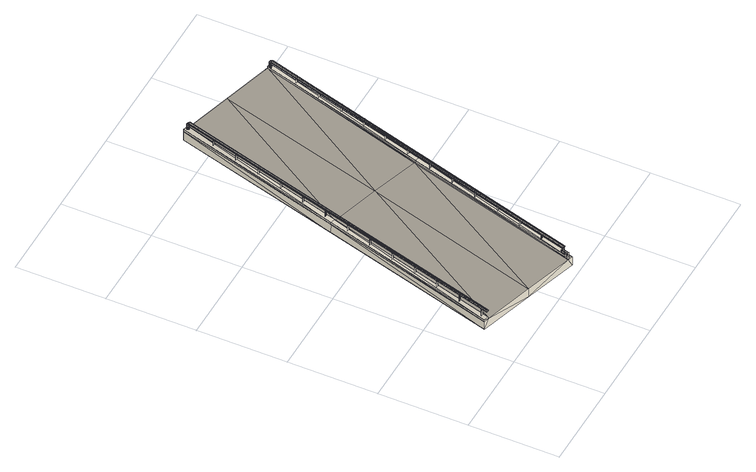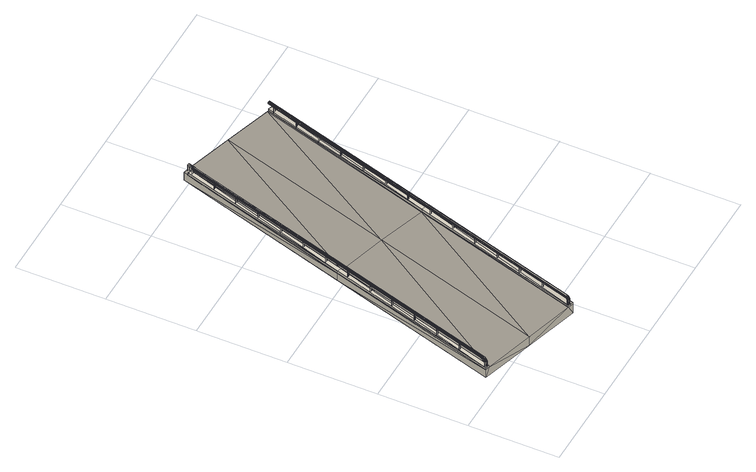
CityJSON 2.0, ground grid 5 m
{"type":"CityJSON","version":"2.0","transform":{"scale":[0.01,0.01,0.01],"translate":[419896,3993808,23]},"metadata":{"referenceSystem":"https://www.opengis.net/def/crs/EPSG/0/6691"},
"CityObjects":{
"bridge1":{"type":"Bridge","attributes":{"function":"05","DmGeometricAttribute.dmCode":"2211","DmGeometricAttribute.geometryType":"E1","DmGeometricAttribute.mapLevel":"2500","DmGeometricAttribute.shapeType":"0"},"children":["bridge1-1","bridge1-2","bridge1-3","bridge1-4","bridge1-5","bridge1-6"],"geometry":[{"type":"Solid","lod":"3","boundaries":[[[[0,1,2]],[[3,4,1]],[[5,6,7]],[[8,5,7]],[[9,10,11]],[[12,5,9]],[[1,11,3]],[[0,9,1]],[[1,4,2]],[[13,4,3]],[[6,14,7]],[[10,5,8]],[[5,10,9]],[[6,5,12]],[[9,11,1]],[[12,9,0]],[[15,16,17]],[[16,18,17]],[[19,15,17]],[[20,19,17]],[[21,22,17]],[[18,21,17]],[[18,7,14]],[[7,16,8]],[[8,16,15]],[[13,17,4]],[[17,13,20]],[[22,2,4]],[[22,4,17]],[[20,3,19]],[[20,13,3]],[[3,11,19]],[[10,8,15]],[[15,19,10]],[[10,19,11]],[[0,22,21]],[[2,22,0]],[[12,0,21]],[[14,6,18]],[[21,18,6]],[[21,6,12]],[[16,7,18]]]],"semantics":{"surfaces":[{"type":"OuterFloorSurface"},{"type":"OuterCeilingSurface"},{"type":"WallSurface"}],"values":[[0,0,0,0,0,0,0,0,0,0,0,0,0,0,0,0,1,1,1,1,1,1,2,2,2,2,2,2,2,2,2,2,2,2,2,2,2,2,2,2,2,2]]}}]},
"bridge1-1":{"type":"BridgeConstructiveElement","attributes":{"function":"01"},"parents":["bridge1"],"geometry":[{"type":"MultiSurface","lod":"3","boundaries":[[[23,24,25]],[[25,26,23]],[[27,28,29]],[[24,30,29]],[[26,28,27]],[[30,26,27]],[[27,29,30]],[[24,28,25]],[[26,30,23]],[[28,24,29]],[[23,30,24]],[[25,28,26]]]}]},
"bridge1-2":{"type":"BridgeConstructiveElement","attributes":{"function":"01"},"parents":["bridge1"],"geometry":[{"type":"MultiSurface","lod":"3","boundaries":[[[31,32,33]],[[33,34,31]],[[35,36,37]],[[32,38,37]],[[34,36,35]],[[38,34,35]],[[35,37,38]],[[32,36,33]],[[34,38,31]],[[36,32,37]],[[31,38,32]],[[33,36,34]]]}]},
"bridge1-3":{"type":"BridgeInstallation","attributes":{"function":"05"},"parents":["bridge1"],"geometry":[{"type":"MultiSurface","lod":"3","boundaries":[[[39,40,41]],[[40,42,41]],[[40,43,42]],[[43,44,42]],[[43,45,44]],[[45,46,44]],[[45,39,46]],[[39,41,46]],[[46,41,44]],[[41,42,44]],[[40,39,43]],[[39,45,43]],[[47,48,49]],[[48,50,49]],[[48,51,50]],[[51,52,50]],[[51,53,52]],[[53,54,52]],[[53,47,54]],[[47,49,54]],[[54,49,52]],[[49,50,52]],[[48,47,51]],[[47,53,51]],[[55,56,57]],[[56,58,57]],[[56,59,58]],[[59,60,58]],[[59,61,60]],[[61,62,60]],[[61,55,62]],[[55,57,62]],[[62,57,60]],[[57,58,60]],[[56,55,59]],[[55,61,59]],[[63,64,65]],[[64,66,65]],[[64,67,66]],[[67,68,66]],[[67,69,68]],[[69,70,68]],[[69,63,70]],[[63,65,70]],[[70,65,68]],[[65,66,68]],[[64,63,67]],[[63,69,67]],[[71,72,73]],[[72,74,73]],[[72,75,74]],[[75,76,74]],[[75,77,76]],[[77,78,76]],[[77,71,78]],[[71,73,78]],[[78,73,76]],[[73,74,76]],[[72,71,75]],[[71,77,75]],[[79,80,81]],[[80,82,81]],[[80,83,82]],[[83,84,82]],[[83,85,84]],[[85,86,84]],[[85,79,86]],[[79,81,86]],[[86,81,84]],[[81,82,84]],[[80,79,83]],[[79,85,83]],[[87,88,89]],[[88,90,89]],[[88,91,90]],[[91,92,90]],[[91,93,92]],[[93,94,92]],[[93,87,94]],[[87,89,94]],[[94,89,92]],[[89,90,92]],[[88,87,91]],[[87,93,91]],[[95,96,97]],[[96,98,97]],[[96,99,98]],[[99,100,98]],[[99,101,100]],[[101,102,100]],[[101,95,102]],[[95,97,102]],[[102,97,100]],[[97,98,100]],[[96,95,99]],[[95,101,99]],[[103,104,105]],[[104,106,105]],[[104,107,106]],[[107,108,106]],[[107,109,108]],[[109,110,108]],[[109,103,110]],[[103,105,110]],[[110,105,108]],[[105,106,108]],[[104,103,107]],[[103,109,107]],[[111,112,113]],[[112,114,113]],[[112,115,114]],[[115,116,114]],[[115,117,116]],[[117,118,116]],[[117,111,118]],[[111,113,118]],[[118,113,116]],[[113,114,116]],[[112,111,115]],[[111,117,115]],[[119,120,121]],[[120,90,121]],[[120,111,90]],[[111,113,90]],[[111,122,113]],[[122,123,113]],[[122,119,123]],[[119,121,123]],[[123,121,113]],[[121,90,113]],[[120,119,111]],[[119,122,111]],[[124,125,126]],[[125,127,126]],[[125,128,127]],[[128,129,127]],[[128,130,129]],[[130,131,129]],[[130,124,131]],[[124,126,131]],[[131,126,129]],[[126,127,129]],[[125,124,128]],[[124,130,128]],[[132,133,134]],[[133,135,134]],[[133,136,135]],[[136,137,135]],[[136,138,137]],[[138,139,137]],[[138,132,139]],[[132,134,139]],[[139,134,137]],[[134,135,137]],[[133,132,136]],[[132,138,136]],[[140,141,142]],[[141,143,142]],[[141,144,143]],[[144,145,143]],[[144,146,145]],[[146,147,145]],[[146,148,147]],[[148,149,147]],[[148,150,149]],[[150,151,149]],[[150,152,151]],[[152,153,151]],[[152,154,153]],[[154,155,153]],[[154,156,155]],[[156,157,155]],[[156,158,157]],[[158,159,157]],[[158,160,159]],[[160,161,159]],[[160,162,161]],[[162,163,161]],[[162,140,163]],[[140,142,163]],[[162,160,140]],[[160,158,140]],[[158,156,140]],[[156,154,140]],[[154,152,140]],[[152,150,140]],[[150,148,140]],[[148,146,140]],[[146,144,140]],[[144,141,140]],[[164,165,166]],[[165,167,166]],[[165,168,167]],[[168,169,167]],[[168,170,169]],[[170,171,169]],[[170,172,171]],[[172,173,171]],[[172,174,173]],[[174,175,173]],[[174,176,175]],[[176,177,175]],[[176,178,177]],[[178,179,177]],[[178,180,179]],[[180,181,179]],[[180,182,181]],[[182,183,181]],[[182,184,183]],[[184,185,183]],[[184,186,185]],[[186,187,185]],[[186,164,187]],[[164,166,187]],[[188,189,164]],[[189,165,164]],[[189,190,165]],[[190,168,165]],[[190,191,168]],[[191,170,168]],[[191,192,170]],[[192,172,170]],[[192,193,172]],[[193,174,172]],[[193,194,174]],[[194,176,174]],[[194,195,176]],[[195,178,176]],[[195,196,178]],[[196,180,178]],[[196,197,180]],[[197,182,180]],[[197,198,182]],[[198,184,182]],[[198,199,184]],[[199,186,184]],[[199,188,186]],[[188,164,186]],[[142,143,188]],[[143,189,188]],[[143,145,189]],[[145,190,189]],[[145,147,190]],[[147,191,190]],[[147,149,191]],[[149,192,191]],[[149,151,192]],[[151,193,192]],[[151,153,193]],[[153,194,193]],[[153,155,194]],[[155,195,194]],[[155,157,195]],[[157,196,195]],[[157,159,196]],[[159,197,196]],[[159,161,197]],[[161,198,197]],[[161,163,198]],[[163,199,198]],[[163,142,199]],[[142,188,199]],[[167,169,166]],[[169,171,166]],[[171,173,166]],[[173,175,166]],[[175,177,166]],[[177,179,166]],[[179,181,166]],[[181,183,166]],[[183,185,166]],[[185,187,166]],[[200,201,202]],[[201,203,202]],[[201,204,203]],[[204,205,203]],[[204,206,205]],[[206,207,205]],[[206,200,207]],[[200,202,207]],[[207,202,205]],[[202,203,205]],[[201,200,204]],[[200,206,204]],[[208,209,210]],[[209,211,210]],[[209,212,211]],[[212,213,211]],[[212,214,213]],[[214,215,213]],[[214,208,215]],[[208,210,215]],[[215,210,213]],[[210,211,213]],[[209,208,212]],[[208,214,212]],[[216,217,218]],[[217,219,218]],[[217,220,219]],[[220,221,219]],[[220,222,221]],[[222,223,221]],[[222,216,223]],[[216,218,223]],[[223,218,221]],[[218,219,221]],[[217,216,220]],[[216,222,220]]]}]},
"bridge1-4":{"type":"BridgeInstallation","attributes":{"function":"05"},"parents":["bridge1"],"geometry":[{"type":"MultiSurface","lod":"3","boundaries":[[[224,225,226]],[[225,227,226]],[[225,228,227]],[[228,229,227]],[[228,230,229]],[[230,231,229]],[[230,224,231]],[[224,226,231]],[[231,226,229]],[[226,227,229]],[[225,224,228]],[[224,230,228]],[[232,233,234]],[[233,235,234]],[[233,236,235]],[[236,237,235]],[[236,238,237]],[[238,239,237]],[[238,232,239]],[[232,234,239]],[[239,234,237]],[[234,235,237]],[[233,232,236]],[[232,238,236]],[[240,241,242]],[[241,243,242]],[[241,244,243]],[[244,245,243]],[[244,246,245]],[[246,247,245]],[[246,240,247]],[[240,242,247]],[[247,242,245]],[[242,243,245]],[[241,240,244]],[[240,246,244]],[[248,249,250]],[[249,251,250]],[[249,252,251]],[[252,253,251]],[[252,254,253]],[[254,255,253]],[[254,248,255]],[[248,250,255]],[[255,250,253]],[[250,251,253]],[[249,248,252]],[[248,254,252]],[[256,257,258]],[[257,259,258]],[[260,256,261]],[[256,258,261]],[[262,260,263]],[[260,261,263]],[[264,262,265]],[[262,263,265]],[[266,264,267]],[[264,265,267]],[[268,266,269]],[[266,267,269]],[[270,268,271]],[[268,269,271]],[[272,270,273]],[[270,271,273]],[[274,272,275]],[[272,273,275]],[[276,274,277]],[[274,275,277]],[[278,276,279]],[[276,277,279]],[[257,278,259]],[[278,279,259]],[[273,271,275]],[[271,267,277]],[[267,271,269]],[[267,265,263]],[[271,277,275]],[[277,261,279]],[[279,258,259]],[[263,261,267]],[[279,261,258]],[[267,261,277]],[[280,281,282]],[[281,283,282]],[[281,284,283]],[[284,285,283]],[[284,286,285]],[[286,287,285]],[[286,288,287]],[[288,289,287]],[[288,290,289]],[[290,291,289]],[[290,292,291]],[[292,293,291]],[[292,294,293]],[[294,295,293]],[[294,296,295]],[[296,297,295]],[[296,298,297]],[[298,299,297]],[[298,300,299]],[[300,301,299]],[[300,302,301]],[[302,303,301]],[[302,280,303]],[[280,282,303]],[[304,305,280]],[[305,281,280]],[[305,306,281]],[[306,284,281]],[[306,307,284]],[[307,286,284]],[[307,308,286]],[[308,288,286]],[[308,309,288]],[[309,290,288]],[[309,310,290]],[[310,292,290]],[[310,311,292]],[[311,294,292]],[[311,312,294]],[[312,296,294]],[[312,313,296]],[[313,298,296]],[[313,314,298]],[[314,300,298]],[[314,315,300]],[[315,302,300]],[[315,304,302]],[[304,280,302]],[[257,256,304]],[[256,305,304]],[[256,260,305]],[[260,306,305]],[[260,262,306]],[[262,307,306]],[[262,264,307]],[[264,308,307]],[[264,266,308]],[[266,309,308]],[[266,268,309]],[[268,310,309]],[[268,270,310]],[[270,311,310]],[[270,272,311]],[[272,312,311]],[[272,274,312]],[[274,313,312]],[[274,276,313]],[[276,314,313]],[[276,278,314]],[[278,315,314]],[[278,257,315]],[[257,304,315]],[[283,285,282]],[[285,287,282]],[[287,289,282]],[[289,291,282]],[[291,293,282]],[[293,295,282]],[[295,297,282]],[[297,299,282]],[[299,301,282]],[[301,303,282]],[[316,317,318]],[[317,319,318]],[[317,320,319]],[[320,321,319]],[[320,322,321]],[[322,323,321]],[[322,316,323]],[[316,318,323]],[[323,318,321]],[[318,319,321]],[[317,316,320]],[[316,322,320]],[[324,325,326]],[[325,327,326]],[[325,328,327]],[[328,329,327]],[[328,330,329]],[[330,331,329]],[[330,324,331]],[[324,326,331]],[[331,326,329]],[[326,327,329]],[[325,324,328]],[[324,330,328]],[[332,333,334]],[[333,335,334]],[[333,336,335]],[[336,337,335]],[[336,338,337]],[[338,339,337]],[[338,332,339]],[[332,334,339]],[[339,334,337]],[[334,335,337]],[[333,332,336]],[[332,338,336]],[[340,341,342]],[[341,343,342]],[[341,344,343]],[[344,345,343]],[[344,346,345]],[[346,347,345]],[[346,340,347]],[[340,342,347]],[[347,342,345]],[[342,343,345]],[[341,340,344]],[[340,346,344]],[[348,349,350]],[[349,351,350]],[[349,352,351]],[[352,353,351]],[[352,354,353]],[[354,355,353]],[[354,348,355]],[[348,350,355]],[[355,350,353]],[[350,351,353]],[[349,348,352]],[[348,354,352]],[[356,357,358]],[[357,359,358]],[[357,360,359]],[[360,361,359]],[[360,362,361]],[[362,363,361]],[[362,356,363]],[[356,358,363]],[[363,358,361]],[[358,359,361]],[[357,356,360]],[[356,362,360]],[[364,365,366]],[[365,367,366]],[[365,368,367]],[[368,369,367]],[[368,370,369]],[[370,371,369]],[[370,364,371]],[[364,366,371]],[[371,366,369]],[[366,367,369]],[[365,364,368]],[[364,370,368]],[[372,373,374]],[[373,375,374]],[[373,376,375]],[[376,377,375]],[[376,378,377]],[[378,379,377]],[[378,372,379]],[[372,374,379]],[[379,374,377]],[[374,375,377]],[[373,372,376]],[[372,378,376]],[[380,381,382]],[[381,383,382]],[[381,384,383]],[[384,385,383]],[[384,386,385]],[[386,387,385]],[[386,380,387]],[[380,382,387]],[[387,382,385]],[[382,383,385]],[[381,380,384]],[[380,386,384]]]}]},
"bridge1-5":{"type":"BridgeInstallation","attributes":{"function":"05"},"parents":["bridge1"],"geometry":[{"type":"MultiSurface","lod":"3","boundaries":[[[388,389,2]],[[2,390,4]],[[391,388,392]],[[393,392,3]],[[4,394,13]],[[13,394,3]],[[4,392,2]],[[4,3,392]],[[395,391,389]],[[393,390,391]],[[395,389,388]],[[389,390,2]],[[395,388,391]],[[391,392,393]],[[390,394,4]],[[394,393,3]],[[392,388,2]],[[13,3,4]],[[391,390,389]],[[394,390,393]]]}]},
"bridge1-6":{"type":"BridgeInstallation","attributes":{"function":"05"},"parents":["bridge1"],"geometry":[{"type":"MultiSurface","lod":"3","boundaries":[[[396,397,8]],[[8,397,7]],[[398,399,400]],[[400,401,398]],[[402,397,403]],[[404,399,402]],[[8,405,396]],[[7,401,405]],[[396,405,403]],[[403,405,402]],[[402,401,404]],[[401,402,405]],[[403,397,396]],[[397,399,7]],[[7,399,398]],[[404,401,400]],[[399,397,402]],[[400,399,404]],[[7,405,8]],[[398,401,7]]]}]}
},
"vertices":[
[89,184,190],[376,1176,179],[60,193,188],[647,2124,171],[347,1185,178],[920,1010,179],[632,17,192],[948,1001,178],[1225,1957,169],[648,1093,186],[1204,1963,171],[922,2045,170],[360,101,194],[618,2133,169],[661,9,191],[1225,1957,117],[948,1000,129],[346,1185,124],[661,9,139],[922,2045,114],[618,2133,110],[361,101,137],[60,193,136],
[855,1260,139],[836,1198,139],[855,1260,44],[636,1325,44],[617,1263,44],[836,1198,44],[617,1263,139],[636,1325,139],
[638,513,139],[619,451,139],[638,513,44],[418,578,44],[400,516,44],[619,451,44],[400,516,139],[418,578,139],
[993,1211,179],[992,1209,179],[993,1210,231],[992,1209,231],[1002,1207,179],[1002,1206,231],[1003,1208,179],[1003,1208,231],[866,776,183],[866,774,183],[866,776,235],[866,774,235],[875,772,183],[875,772,235],[876,774,183],[876,773,235],[1034,1350,178],[1034,1349,178],[1034,1350,230],[1034,1349,230],[1044,1346,178],[1044,1346,230],[1045,1348,178],[1045,1348,230],[951,1065,181],[950,1064,181],[951,1065,233],[950,1064,232],[960,1062,181],[960,1062,233],[961,1063,181],[961,1063,233],[908,921,182],[908,919,182],[908,921,234],[908,919,234],[917,917,182],[917,917,234],[918,919,182],[918,918,234],[1161,1786,174],[1160,1784,174],[1161,1785,226],[1160,1784,226],[1170,1782,174],[1170,1782,226],[1170,1783,174],[1170,1783,226],[633,25,194],[633,23,194],[633,25,233],[633,23,233],[643,21,194],[643,21,233],[643,22,194],[643,22,233],[782,485,186],[781,484,186],[782,485,238],[781,484,238],[792,482,186],[792,481,238],[792,483,186],[792,483,238],[824,631,185],[823,629,185],[824,631,237],[823,629,237],[833,627,185],[833,627,237],[833,628,185],[833,628,237],[644,61,223],[643,60,223],[644,61,233],[643,60,233],[656,57,223],[655,57,233],[656,59,223],[656,59,233],[631,23,223],[633,23,223],[631,23,233],[642,62,223],[642,62,233],[656,59,193],[656,57,193],[656,59,245],[656,57,245],[665,55,193],[665,55,245],[665,56,193],[665,56,245],[698,202,189],[698,200,189],[698,202,241],[698,200,241],[708,198,189],[708,198,241],[708,200,189],[708,200,241],[667,53,241],[666,53,238],[1211,1935,225],[1211,1934,221],[664,54,235],[1208,1933,218],[661,55,233],[1205,1933,217],[657,56,234],[1201,1934,218],[654,57,236],[1198,1935,220],[653,57,240],[1197,1936,224],[653,57,244],[1197,1937,227],[656,56,247],[1200,1938,230],[659,55,248],[1204,1938,232],[663,54,247],[1207,1937,231],[665,54,245],[1210,1936,229],[1215,1949,210],[1214,1945,210],[1215,1949,171],[1214,1945,171],[1211,1942,210],[1211,1943,171],[1207,1942,210],[1207,1942,171],[1204,1943,210],[1204,1943,171],[1201,1945,210],[1201,1945,171],[1200,1949,210],[1200,1949,171],[1201,1953,210],[1201,1953,171],[1204,1956,210],[1204,1956,171],[1208,1957,210],[1208,1957,171],[1211,1956,210],[1211,1956,171],[1214,1953,210],[1214,1953,171],[1213,1943,219],[1212,1940,217],[1209,1937,216],[1205,1936,216],[1202,1937,216],[1199,1939,217],[1198,1943,219],[1199,1946,221],[1202,1949,222],[1206,1950,223],[1210,1949,222],[1212,1946,221],[1119,1640,175],[1118,1639,175],[1119,1640,227],[1118,1639,227],[1128,1636,175],[1128,1636,227],[1128,1638,175],[1128,1638,227],[1077,1495,176],[1077,1494,176],[1077,1495,228],[1077,1494,228],[1086,1492,176],[1086,1491,228],[1087,1493,176],[1087,1493,228],[738,341,188],[738,340,188],[738,341,239],[738,340,239],[748,338,188],[748,337,239],[748,339,188],[748,339,239],
[165,510,191],[164,509,191],[165,510,243],[164,509,243],[174,507,191],[174,507,243],[174,508,191],[174,508,243],[206,653,190],[206,652,190],[206,653,242],[206,652,242],[216,649,190],[216,649,242],[216,651,190],[216,651,242],[248,798,188],[247,796,188],[248,798,240],[247,796,240],[257,794,188],[257,794,240],[257,796,188],[257,796,240],[123,366,193],[123,364,193],[123,366,245],[123,364,245],[133,362,193],[133,362,245],[133,364,193],[133,364,245],[637,2101,221],[638,2102,225],[88,185,243],[89,185,247],[634,2100,218],[85,186,240],[631,2101,217],[82,187,238],[627,2101,218],[78,188,239],[624,2103,220],[76,189,241],[623,2104,224],[74,189,245],[624,2105,227],[75,189,249],[626,2106,230],[77,188,252],[630,2105,232],[80,187,253],[634,2105,231],[84,186,253],[637,2103,229],[87,185,250],[641,2117,210],[640,2113,210],[641,2117,171],[640,2113,171],[637,2110,210],[637,2110,171],[634,2109,210],[634,2109,171],[630,2110,210],[630,2110,171],[627,2113,210],[627,2113,171],[626,2117,210],[626,2117,171],[627,2121,210],[627,2120,171],[630,2123,210],[630,2123,171],[634,2124,210],[634,2124,171],[638,2123,210],[638,2123,171],[640,2120,210],[640,2120,171],[640,2111,219],[638,2107,217],[636,2104,216],[632,2104,216],[628,2104,216],[625,2107,217],[624,2110,219],[625,2114,221],[628,2116,222],[632,2117,223],[636,2116,222],[639,2114,221],[81,222,193],[80,220,193],[81,222,245],[80,220,245],[90,218,193],[90,218,245],[90,220,193],[90,220,245],[289,942,186],[289,940,186],[289,942,238],[289,940,238],[299,938,186],[299,938,238],[299,939,186],[299,939,238],[498,1663,177],[498,1661,177],[498,1663,229],[498,1661,229],[507,1659,177],[507,1659,229],[508,1661,177],[508,1661,229],[539,1806,175],[539,1804,175],[539,1806,227],[539,1804,227],[549,1802,175],[549,1802,227],[549,1804,175],[549,1804,227],[582,1952,174],[581,1950,174],[582,1952,226],[581,1950,226],[591,1948,174],[591,1948,226],[591,1950,174],[591,1950,226],[456,1518,179],[456,1517,179],[456,1518,231],[456,1517,231],[466,1514,179],[466,1514,231],[466,1516,179],[466,1516,231],[331,1086,184],[331,1084,184],[331,1086,236],[331,1084,236],[340,1082,184],[340,1082,236],[341,1083,184],[341,1083,236],[373,1229,183],[372,1228,183],[373,1229,234],[372,1228,234],[382,1225,183],[382,1225,234],[383,1227,183],[383,1227,234],[415,1375,181],[414,1373,181],[415,1375,233],[414,1373,233],[424,1371,181],[424,1371,233],[425,1373,181],[425,1373,233],
[83,185,190],[60,193,202],[347,1185,192],[373,1177,193],[373,1177,179],[647,2124,185],[618,2133,183],[83,185,204],
[1202,1963,170],[1225,1957,184],[669,36,190],[948,1001,193],[669,36,205],[646,43,191],[925,1008,193],[1202,1963,184],[646,43,205],[925,1008,178]
]}
